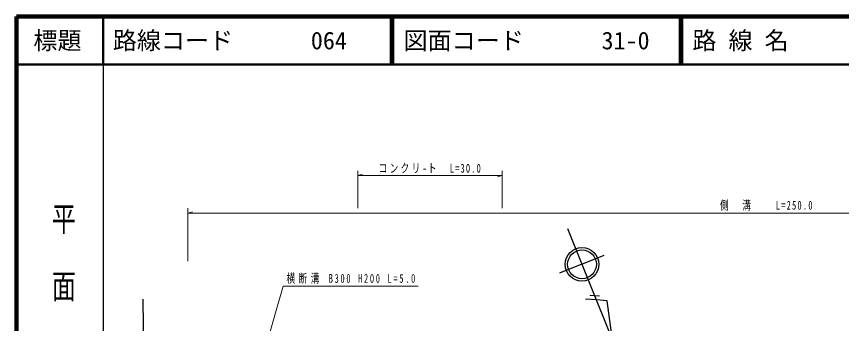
# Model space of a CAD drawing. Units: millimetres, scale not verified. Extents: x 40000 to 680000, y 20000 to 380000.
# Drawn here: x 40000 to 211355, y 316145 to 380000 of the extents above; entities that cross this region are included whole.
import ezdxf
from ezdxf.enums import TextEntityAlignment as Align

# ---------------------------------------------------------------- set-up
doc = ezdxf.new("R2010")
doc.units = ezdxf.units.MM
doc.header["$LTSCALE"] = 1000
for name, color, linetype, lineweight in [('M-BMK-SRVR', 3, 'Continuous', 25), ('M-STR-HTXT', 7, 'Continuous', 13), ('M-TTL', 2, 'Continuous', 140), ('M-TTL-BAND', 7, 'Continuous', 25), ('M-TTL-LINE', 7, 'Continuous', 50)]:
    doc.layers.add(name, color=color, linetype=linetype, lineweight=lineweight)
doc.layers.add('M-TTL-TXT', color=7, linetype='Continuous')
doc.styles.add('@ＭＳ ゴシック', font='')
doc.styles.add('ＭＳ ゴシック', font='')
doc.styles.get('@ＭＳ ゴシック').set_extended_font_data('@MS Gothic')
doc.styles.get('ＭＳ ゴシック').set_extended_font_data('MS Gothic')

msp = doc.modelspace()

# ---------------------------------------------------------------- linework, layer by layer
at = {"layer": 'M-BMK-SRVR'}
for p, q in [((154463, 335881), (157454, 328461)), ((157454, 328461), (162092, 330331)), ((157454, 328461), (152817, 326592)), ((157454, 328461), (163812, 312695)), ((159076, 322050), (161069, 321889))]:
    msp.add_line(p, q, dxfattribs=at)
for points in [[(67119, 251683), (66720, 287208), (66337, 321230)], [(163812, 312695), (162675, 320862), (160446, 321042), (158217, 321221)]]:
    msp.add_lwpolyline(points, dxfattribs=at)
for radius in [3500, 3000]:
    msp.add_circle((157454, 328462), radius, dxfattribs=at)
at = {"layer": 'M-STR-HTXT'}
for p, q in [((110888, 340119), (110888, 347915)), ((140892, 347915), (140892, 340119)), ((110888, 346915), (111888, 347195)), ((110888, 346915), (140892, 346915)), ((140892, 346915), (139892, 346635)), ((75568, 340119), (75568, 329119)), ((75568, 339119), (76568, 339399)), ((75568, 339119), (316015, 339119))]:
    msp.add_line(p, q, dxfattribs=at)
msp.add_lwpolyline([(86288, 292295), (95413, 323888), (123430, 323888)], dxfattribs=at)
at = {"layer": 'M-TTL'}
for p, q in [((680000, 380000), (40000, 380000)), ((40000, 380000), (40000, 20000))]:
    msp.add_line(p, q, dxfattribs=at)
at = {"layer": 'M-TTL-BAND'}
msp.add_line((58000, 370000), (58000, 20000), dxfattribs=at)
at = {"layer": 'M-TTL-LINE'}
for p, q in [((58000, 380000), (58000, 370000)), ((117750, 380000), (117750, 370000)), ((118250, 380000), (118250, 370000)), ((177750, 380000), (177750, 370000)), ((178250, 380000), (178250, 370000)), ((40000, 370000), (680000, 370000))]:
    msp.add_line(p, q, dxfattribs=at)

# ---------------------------------------------------------------- texts
at = {"layer": 'M-STR-HTXT', "char_height": 1833, "attachment_point": 7, "style": 'ＭＳ ゴシック'}
for s, insert in [('\\T1.27;\\W0.7;コンクリ-ト\u3000L=30.0', (115215, 347415)), ('\\T1.29;\\W0.7;側\u3000溝\u3000\u3000L=250.0', (186117, 339619)), ('\\T1.4;\\W0.7;横断溝\\~B300\\~H200\\~L=5.0', (96080, 324388))]:
    msp.add_mtext(s, dxfattribs=dict(at, insert=insert))
at = {"layer": 'M-TTL-BAND', "style": '@ＭＳ ゴシック', "width": 1.4}
msp.add_text('平  面  図', height=3666, rotation=270, dxfattribs=at).set_placement((49777, 306475), align=Align.MIDDLE_RIGHT)
at = {"layer": 'M-TTL-TXT', "style": 'ＭＳ ゴシック'}
msp.add_text('標題', height=3666, dxfattribs=at).set_placement((48500, 375000), align=Align.MIDDLE_CENTER)
for s, p in [('路線コード', (60000, 375000)), ('図面コード', (120380, 375000)), ('路 線 名', (180380, 375000)), ('064', (101142, 375000)), ('31-0', (161521, 375000))]:
    msp.add_text(s, height=3666, dxfattribs=at).set_placement(p, align=Align.MIDDLE_LEFT)

doc.saveas('drawing.dxf')
